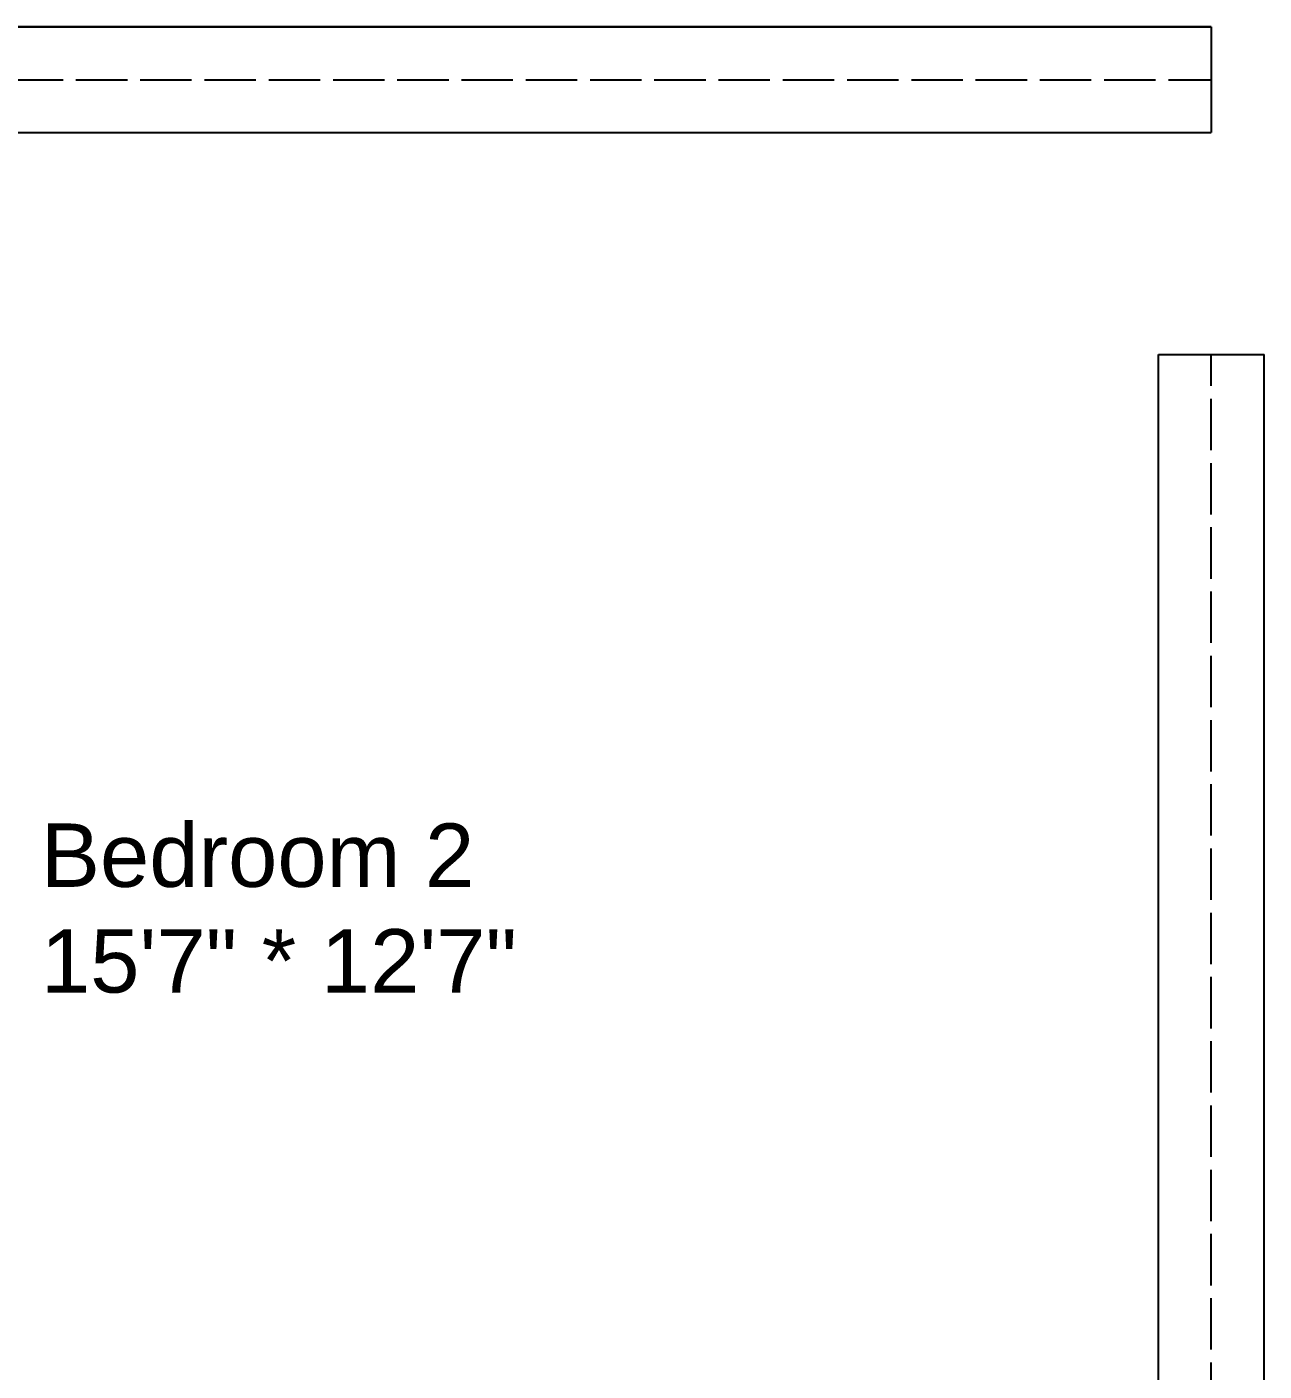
# Model space of a CAD drawing. Header units: inches. Extents: x 263 to 9351, y -3 to 2029.
# Drawn here: x 462.4 to 751.2, y 961.3 to 1275.2 of the extents above; entities that cross this region are included whole.
import ezdxf

# ---------------------------------------------------------------- set-up
doc = ezdxf.new("R2010")
doc.units = ezdxf.units.IN
doc.header["$MEASUREMENT"] = 0
doc.linetypes.add('ACAD_ISO02W100', pattern=[15, 12, -3])
doc.styles.get("Standard").update_dxf_attribs({"font": 'arial.ttf'})

msp = doc.modelspace()

# ---------------------------------------------------------------- linework, layer by layer
for p, q in [((738.84, 1275.182), (366.177, 1275.182)), ((366.177, 1275.182), (738.84, 1275.182)), ((738.84, 1275.182), (738.84, 1250.502)), ((366.177, 1250.502), (738.84, 1250.502)), ((726.5, 813.672), (726.5, 1198.675)), ((726.5, 1198.675), (751.18, 1198.675)), ((751.18, 813.672), (751.18, 1198.675))]:
    msp.add_line(p, q)
at = {"linetype": 'ACAD_ISO02W100'}
for p, q in [((353.837, 1262.842), (738.84, 1262.842)), ((738.84, 801.332), (738.84, 1198.675))]:
    msp.add_line(p, q, dxfattribs=at)

# ---------------------------------------------------------------- texts
at = {"insert": (465.641, 1089.181), "char_height": 14.8078, "attachment_point": 1}
msp.add_mtext_dynamic_manual_height_columns('Bedroom 2\\P15\'7" * 12\'7"', width=146.44451, gutter_width=2.468, heights=[0], dxfattribs=at)

doc.saveas('drawing.dxf')
